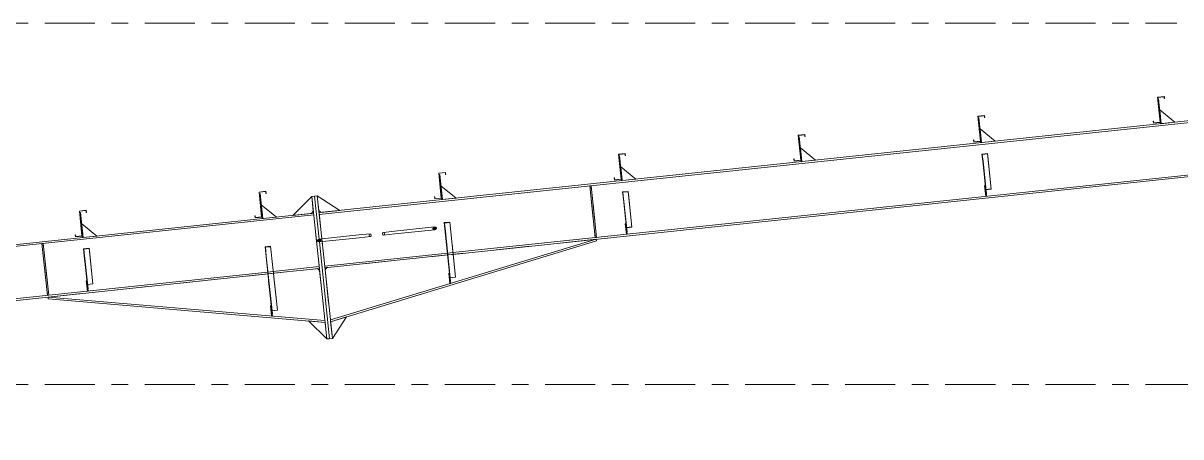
# Model space of a CAD drawing. Header units: millimetres. Extents: x -49 to 773, y -82 to 492.
# Drawn here: x 108.8 to 178.2, y 422.6 to 447.4 of the extents above; entities that cross this region are included whole.
import ezdxf

# ---------------------------------------------------------------- set-up
doc = ezdxf.new("R2010")
doc.units = ezdxf.units.MM
for name, pattern in [('XKITLINE00', [0]), ('XKITLINE02', [4, 2, -2]), ('XKITLINE03', [6, 3, -1, 1, -1])]:
    doc.linetypes.add(name, pattern=pattern)
doc.layers.add('Part', color=2, linetype='Continuous', lineweight=0)
doc.layers.add('S-grid', color=1, linetype='Continuous', lineweight=0)

# ---------------------------------------------------------------- blocks, each defined once
blk = doc.blocks.new('*A316')
at = {"layer": 'Part'}
blk.add_hatch(color=3, dxfattribs=at).paths.add_polyline_path([(112.391, 433.886), (112.722, 433.921), (112.725, 433.9), (112.41, 433.867), (112.452, 433.468), (112.435, 433.466)], flags=17)
blk = doc.blocks.new('*A341')
at = {"layer": 'Part'}
blk.add_hatch(color=3, dxfattribs=at).paths.add_polyline_path([(112.137, 436.155), (112.551, 436.199), (112.564, 436.074), (112.549, 436.073), (112.538, 436.182), (112.153, 436.142), (112.311, 434.648), (111.896, 434.605), (111.883, 434.729), (111.898, 434.731), (111.91, 434.621), (112.294, 434.662)], flags=17)
blk = doc.blocks.new('*A350')
at = {"layer": 'Part'}
blk.add_hatch(color=3, dxfattribs=at).paths.add_polyline_path([(112.137, 436.155), (112.551, 436.199), (112.564, 436.074), (112.549, 436.073), (112.538, 436.182), (112.153, 436.142), (112.311, 434.648), (111.896, 434.605), (111.883, 434.729), (111.898, 434.731), (111.91, 434.621), (112.294, 434.662)], flags=17)
blk = doc.blocks.new('*A351')
at = {"layer": 'Part'}
blk.add_hatch(color=3, dxfattribs=at).paths.add_polyline_path([(176.778, 442.973), (177.192, 443.017), (177.205, 442.893), (177.191, 442.891), (177.179, 443), (176.794, 442.96), (176.952, 441.467), (176.538, 441.423), (176.525, 441.547), (176.539, 441.549), (176.551, 441.439), (176.936, 441.48)], flags=17)
blk = doc.blocks.new('*A359')
at = {"layer": 'Part'}
blk.add_hatch(color=3, dxfattribs=at).paths.add_polyline_path([(166.259, 439.568), (166.59, 439.603), (166.593, 439.582), (166.278, 439.549), (166.32, 439.15), (166.303, 439.148)], flags=17)
blk = doc.blocks.new('*A362')
at = {"layer": 'Part'}
blk.add_hatch(color=3, dxfattribs=at).paths.add_polyline_path([(133.435, 435.201), (133.514, 435.184), (133.552, 435.129), (133.527, 435.067), (133.453, 435.035), (133.374, 435.051), (133.336, 435.106), (133.361, 435.168)], flags=17)
blk = doc.blocks.new('*A363')
at = {"layer": 'Part'}
blk.add_hatch(color=3, dxfattribs=at).paths.add_polyline_path([(126.5, 434.469), (126.579, 434.453), (126.617, 434.398), (126.591, 434.336), (126.517, 434.303), (126.438, 434.32), (126.401, 434.375), (126.426, 434.437)], flags=17)
blk = doc.blocks.new('*A364')
at = {"layer": 'Part'}
blk.add_hatch(color=3, dxfattribs=at).paths.add_polyline_path([(122.91, 437.291), (123.325, 437.335), (123.338, 437.211), (123.323, 437.209), (123.311, 437.319), (122.927, 437.278), (123.084, 435.785), (122.67, 435.741), (122.657, 435.865), (122.672, 435.867), (122.683, 435.758), (123.068, 435.798)], flags=17)
blk = doc.blocks.new('*A365')
at = {"layer": 'Part'}
blk.add_hatch(color=3, dxfattribs=at).paths.add_polyline_path([(133.684, 438.428), (134.098, 438.472), (134.111, 438.347), (134.096, 438.346), (134.085, 438.455), (133.7, 438.414), (133.858, 436.921), (133.443, 436.877), (133.43, 437.002), (133.445, 437.003), (133.457, 436.894), (133.841, 436.934)], flags=17)
blk = doc.blocks.new('*A366')
at = {"layer": 'Part'}
blk.add_hatch(color=3, dxfattribs=at).paths.add_polyline_path([(144.457, 439.564), (144.872, 439.608), (144.885, 439.484), (144.87, 439.482), (144.858, 439.591), (144.474, 439.551), (144.631, 438.057), (144.217, 438.014), (144.204, 438.138), (144.219, 438.14), (144.23, 438.03), (144.615, 438.071)], flags=17)
blk = doc.blocks.new('*A367')
at = {"layer": 'Part'}
blk.add_hatch(color=3, dxfattribs=at).paths.add_polyline_path([(155.231, 440.701), (155.645, 440.744), (155.658, 440.62), (155.643, 440.618), (155.632, 440.728), (155.247, 440.687), (155.405, 439.194), (154.99, 439.15), (154.977, 439.274), (154.992, 439.276), (155.004, 439.167), (155.388, 439.207)], flags=17)
blk = doc.blocks.new('*A368')
at = {"layer": 'Part'}
blk.add_hatch(color=3, dxfattribs=at).paths.add_polyline_path([(123.272, 434.008), (123.603, 434.043), (123.606, 434.015), (123.291, 433.981), (123.348, 433.439), (123.332, 433.437)], flags=17)
blk = doc.blocks.new('*A369')
at = {"layer": 'Part'}
blk.add_hatch(color=3, dxfattribs=at).paths.add_polyline_path([(134.012, 435.458), (134.344, 435.493), (134.346, 435.467), (134.031, 435.434), (134.083, 434.94), (134.067, 434.938)], flags=17)
blk = doc.blocks.new('*A370')
at = {"layer": 'Part'}
blk.add_hatch(color=3, dxfattribs=at).paths.add_polyline_path([(144.712, 437.295), (145.043, 437.33), (145.045, 437.309), (144.73, 437.276), (144.773, 436.877), (144.756, 436.875)], flags=17)
blk = doc.blocks.new('*A372')
at = {"layer": 'Part'}
blk.add_hatch(color=3, dxfattribs=at).paths.add_polyline_path([(166.004, 441.837), (166.419, 441.881), (166.432, 441.756), (166.417, 441.755), (166.405, 441.864), (166.021, 441.824), (166.178, 440.33), (165.764, 440.286), (165.751, 440.411), (165.766, 440.412), (165.777, 440.303), (166.162, 440.344)], flags=17)
blk = doc.blocks.new('*A373')
at = {"layer": 'Part'}
blk.add_hatch(color=3, dxfattribs=at).paths.add_polyline_path([(122.91, 437.291), (123.325, 437.335), (123.338, 437.211), (123.323, 437.209), (123.311, 437.319), (122.927, 437.278), (123.084, 435.785), (122.67, 435.741), (122.657, 435.865), (122.672, 435.867), (122.683, 435.758), (123.068, 435.798)], flags=17)
blk = doc.blocks.new('*A374')
at = {"layer": 'Part'}
blk.add_hatch(color=3, dxfattribs=at).paths.add_polyline_path([(133.684, 438.428), (134.098, 438.472), (134.111, 438.347), (134.096, 438.346), (134.085, 438.455), (133.7, 438.414), (133.858, 436.921), (133.443, 436.877), (133.43, 437.002), (133.445, 437.003), (133.457, 436.894), (133.841, 436.934)], flags=17)
blk = doc.blocks.new('*A375')
at = {"layer": 'Part'}
blk.add_hatch(color=3, dxfattribs=at).paths.add_polyline_path([(144.457, 439.564), (144.872, 439.608), (144.885, 439.484), (144.87, 439.482), (144.858, 439.591), (144.474, 439.551), (144.631, 438.057), (144.217, 438.014), (144.204, 438.138), (144.219, 438.14), (144.23, 438.03), (144.615, 438.071)], flags=17)
blk = doc.blocks.new('*A376')
at = {"layer": 'Part'}
blk.add_hatch(color=3, dxfattribs=at).paths.add_polyline_path([(155.231, 440.701), (155.645, 440.744), (155.658, 440.62), (155.643, 440.618), (155.632, 440.728), (155.247, 440.687), (155.405, 439.194), (154.99, 439.15), (154.977, 439.274), (154.992, 439.276), (155.004, 439.167), (155.388, 439.207)], flags=17)
blk = doc.blocks.new('*A377')
at = {"layer": 'Part'}
blk.add_hatch(color=3, dxfattribs=at).paths.add_polyline_path([(166.004, 441.837), (166.419, 441.881), (166.432, 441.756), (166.417, 441.755), (166.405, 441.864), (166.021, 441.824), (166.178, 440.33), (165.764, 440.286), (165.751, 440.411), (165.766, 440.412), (165.777, 440.303), (166.162, 440.344)], flags=17)
blk = doc.blocks.new('*A378')
at = {"layer": 'Part'}
blk.add_hatch(color=3, dxfattribs=at).paths.add_polyline_path([(176.778, 442.973), (177.192, 443.017), (177.205, 442.893), (177.191, 442.891), (177.179, 443), (176.794, 442.96), (176.952, 441.467), (176.538, 441.423), (176.525, 441.547), (176.539, 441.549), (176.551, 441.439), (176.936, 441.48)], flags=17)
blk = doc.blocks.new('*A1511')
at = {"layer": 'S-grid', "color": 1, "linetype": 'XKITLINE03', "lineweight": 0}
blk.add_line((2.06, 447.415), (177.939, 447.415), dxfattribs=at)
blk = doc.blocks.new('*A1512')
at = {"layer": 'S-grid', "color": 1, "linetype": 'XKITLINE03', "lineweight": 0}
blk.add_line((2.06, 425.748), (484.241, 425.748), dxfattribs=at)
blk = doc.blocks.new('*A1562')
at = {"layer": 'Part', "color": 2, "linetype": 'XKITLINE00', "lineweight": 0}
for p, q in [((126.179, 436.027), (27.089, 425.576)), ((126.19, 435.92), (27.211, 425.48)), ((123.431, 432.495), (37.574, 423.439)), ((126.517, 432.82), (123.763, 432.53)), ((126.529, 432.712), (123.774, 432.422)), ((123.443, 432.387), (37.585, 423.331)), ((37.243, 423.404), (30.717, 422.716)), ((37.254, 423.296), (30.839, 422.619))]:
    blk.add_line(p, q, dxfattribs=at)
at = {"layer": 'Part', "color": 7, "linetype": 'XKITLINE02', "lineweight": 0}
for p, q in [((126.529, 432.712), (126.179, 436.027)), ((123.763, 432.53), (123.431, 432.495)), ((123.763, 432.53), (123.448, 432.496)), ((123.774, 432.422), (123.443, 432.387)), ((27.089, 425.576), (30.839, 422.619)), ((37.574, 423.439), (37.243, 423.404)), ((37.585, 423.331), (37.254, 423.296))]:
    blk.add_line(p, q, dxfattribs=at)
blk = doc.blocks.new('*A1563')
at = {"layer": 'Part', "color": 7, "linetype": 'XKITLINE02', "lineweight": 0}
for p, q in [((110.271, 430.998), (126.408, 432.7)), ((126.541, 432.591), (126.869, 429.48))]:
    blk.add_line(p, q, dxfattribs=at)
at = {"layer": 'Part', "color": 2, "linetype": 'XKITLINE00', "lineweight": 0}
for p, q in [((126.408, 432.7), (126.541, 432.591)), ((110.271, 430.998), (110.262, 430.89)), ((126.869, 429.48), (110.262, 430.89)), ((126.858, 429.59), (110.271, 430.998))]:
    blk.add_line(p, q, dxfattribs=at)
blk = doc.blocks.new('*A1648')
at = {"layer": 'Part', "color": 7, "linetype": 'XKITLINE02', "lineweight": 0}
for p, q in [((112.592, 431.98), (112.551, 431.975)), ((112.551, 431.975), (112.616, 431.354)), ((112.658, 431.358), (112.592, 431.98)), ((112.603, 431.478), (112.645, 431.483)), ((112.616, 431.354), (112.658, 431.358))]:
    blk.add_line(p, q, dxfattribs=at)
blk = doc.blocks.new('*A1649')
at = {"layer": 'Part', "color": 2, "linetype": 'XKITLINE00', "lineweight": 0}
for p, q in [((112.551, 431.975), (112.592, 431.98)), ((112.616, 431.354), (112.551, 431.975)), ((112.619, 431.72), (112.658, 431.358))]:
    blk.add_line(p, q, dxfattribs=at)
at = {"layer": 'Part', "color": 7, "linetype": 'XKITLINE02', "lineweight": 0}
for p, q in [((112.592, 431.98), (112.619, 431.72)), ((112.603, 431.478), (112.645, 431.483)), ((112.658, 431.358), (112.616, 431.354))]:
    blk.add_line(p, q, dxfattribs=at)
blk = doc.blocks.new('*A1652')
at = {"layer": 'Part', "color": 7, "linetype": 'XKITLINE02', "lineweight": 0}
for p, q in [((109.975, 434.209), (109.892, 434.201)), ((109.892, 434.201), (110.219, 431.101)), ((109.905, 434.076), (109.988, 434.085)), ((110.302, 431.11), (109.975, 434.209)), ((110.206, 431.225), (110.289, 431.234)), ((110.219, 431.101), (110.302, 431.11))]:
    blk.add_line(p, q, dxfattribs=at)
blk = doc.blocks.new('*A1653')
at = {"layer": 'Part', "color": 7, "linetype": 'XKITLINE02', "lineweight": 0}
for p, q in [((109.975, 434.209), (109.892, 434.201)), ((109.905, 434.076), (109.988, 434.085)), ((110.289, 431.234), (110.206, 431.225)), ((110.302, 431.11), (110.219, 431.101))]:
    blk.add_line(p, q, dxfattribs=at)
at = {"layer": 'Part', "color": 2, "linetype": 'XKITLINE00', "lineweight": 0}
for p, q in [((110.219, 431.101), (109.892, 434.201)), ((109.975, 434.209), (110.302, 431.11))]:
    blk.add_line(p, q, dxfattribs=at)
blk = doc.blocks.new('*A1654')
at = {"layer": 'Part', "color": 2, "linetype": 'XKITLINE00', "lineweight": 0}
for p, q in [((112.391, 433.886), (112.722, 433.921)), ((112.435, 433.466), (112.391, 433.886)), ((112.725, 433.9), (112.41, 433.867)), ((112.41, 433.867), (112.452, 433.468)), ((112.722, 433.921), (112.948, 431.782)), ((112.452, 433.468), (112.435, 433.466)), ((112.435, 433.466), (112.619, 431.72)), ((112.659, 431.5), (112.452, 433.468)), ((112.633, 431.748), (112.948, 431.782)), ((112.643, 431.498), (112.659, 431.5))]:
    blk.add_line(p, q, dxfattribs=at)
at = {"layer": 'Part', "color": 7, "linetype": 'XKITLINE02', "lineweight": 0}
for p, q in [((112.615, 431.76), (112.947, 431.795)), ((112.619, 431.72), (112.643, 431.498))]:
    blk.add_line(p, q, dxfattribs=at)
blk = doc.blocks.new('*A1655')
at = {"layer": 'Part', "color": 7, "linetype": 'XKITLINE02', "lineweight": 0}
for p, q in [((112.643, 431.498), (112.391, 433.886)), ((112.659, 431.5), (112.41, 433.867)), ((112.948, 431.782), (112.722, 433.921)), ((112.615, 431.76), (112.947, 431.795)), ((112.633, 431.748), (112.948, 431.782)), ((112.643, 431.498), (112.659, 431.5))]:
    blk.add_line(p, q, dxfattribs=at)
blk = doc.blocks.new('*A1656')
at = {"layer": 'Part', "color": 2, "linetype": 'XKITLINE00', "lineweight": 0}
for p, q in [((112.203, 436.062), (112.162, 436.057)), ((112.361, 434.57), (112.203, 436.062)), ((112.311, 434.648), (112.319, 434.565))]:
    blk.add_line(p, q, dxfattribs=at)
at = {"layer": 'Part', "color": 7, "linetype": 'XKITLINE02', "lineweight": 0}
for p, q in [((112.162, 436.057), (112.311, 434.648)), ((112.319, 434.565), (112.361, 434.57))]:
    blk.add_line(p, q, dxfattribs=at)
blk = doc.blocks.new('*A1657')
at = {"layer": 'Part', "color": 2, "linetype": 'XKITLINE00', "lineweight": 0}
blk.add_line((113.19, 434.657), (112.273, 435.399), dxfattribs=at)
at = {"layer": 'Part', "color": 7, "linetype": 'XKITLINE02', "lineweight": 0}
for p, q in [((112.273, 435.399), (112.361, 434.57)), ((112.361, 434.57), (113.19, 434.657))]:
    blk.add_line(p, q, dxfattribs=at)
blk = doc.blocks.new('*A1708')
at = {"layer": 'Part', "color": 2, "linetype": 'XKITLINE00', "lineweight": 0}
for p, q in [((112.137, 436.155), (112.551, 436.199)), ((112.294, 434.662), (112.137, 436.155)), ((112.538, 436.182), (112.153, 436.142)), ((112.153, 436.142), (112.311, 434.648)), ((112.549, 436.073), (112.538, 436.182)), ((112.564, 436.074), (112.549, 436.073)), ((112.551, 436.199), (112.564, 436.074)), ((111.883, 434.729), (111.898, 434.731)), ((111.896, 434.605), (111.883, 434.729)), ((112.311, 434.648), (111.896, 434.605)), ((111.898, 434.731), (111.91, 434.621)), ((111.91, 434.621), (112.294, 434.662))]:
    blk.add_line(p, q, dxfattribs=at)
blk = doc.blocks.new('*A1717')
at = {"layer": 'Part', "color": 2, "linetype": 'XKITLINE00', "lineweight": 0}
for p, q in [((112.137, 436.155), (112.551, 436.199)), ((112.294, 434.662), (112.137, 436.155)), ((112.538, 436.182), (112.153, 436.142)), ((112.153, 436.142), (112.311, 434.648)), ((112.549, 436.073), (112.538, 436.182)), ((112.564, 436.074), (112.549, 436.073)), ((112.551, 436.199), (112.564, 436.074)), ((111.883, 434.729), (111.898, 434.731)), ((111.896, 434.605), (111.883, 434.729)), ((112.311, 434.648), (111.896, 434.605)), ((111.898, 434.731), (111.91, 434.621)), ((111.91, 434.621), (112.294, 434.662))]:
    blk.add_line(p, q, dxfattribs=at)
blk = doc.blocks.new('*A1719')
at = {"layer": 'Part', "color": 2, "linetype": 'XKITLINE00', "lineweight": 0}
for p, q in [((166.004, 441.837), (166.419, 441.881)), ((166.162, 440.344), (166.004, 441.837)), ((166.405, 441.864), (166.021, 441.824)), ((166.021, 441.824), (166.178, 440.33)), ((166.417, 441.755), (166.405, 441.864)), ((166.432, 441.756), (166.417, 441.755)), ((166.419, 441.881), (166.432, 441.756)), ((165.751, 440.411), (165.766, 440.412)), ((165.764, 440.286), (165.751, 440.411)), ((166.178, 440.33), (165.764, 440.286)), ((165.766, 440.412), (165.777, 440.303)), ((165.777, 440.303), (166.162, 440.344))]:
    blk.add_line(p, q, dxfattribs=at)
blk = doc.blocks.new('*A1720')
at = {"layer": 'Part', "color": 2, "linetype": 'XKITLINE00', "lineweight": 0}
for p, q in [((176.778, 442.973), (177.192, 443.017)), ((176.936, 441.48), (176.778, 442.973)), ((177.179, 443), (176.794, 442.96)), ((176.794, 442.96), (176.952, 441.467)), ((177.191, 442.891), (177.179, 443)), ((177.205, 442.893), (177.191, 442.891)), ((177.192, 443.017), (177.205, 442.893)), ((176.525, 441.547), (176.539, 441.549)), ((176.538, 441.423), (176.525, 441.547)), ((176.539, 441.549), (176.551, 441.439)), ((176.551, 441.439), (176.936, 441.48)), ((176.952, 441.467), (176.538, 441.423))]:
    blk.add_line(p, q, dxfattribs=at)
blk = doc.blocks.new('*A1725')
at = {"layer": 'Part', "color": 2, "linetype": 'XKITLINE00', "lineweight": 0}
for p, q in [((199.144, 443.723), (126.51, 436.062)), ((199.155, 443.616), (126.522, 435.955)), ((199.153, 443.641), (199.155, 443.616)), ((199.482, 440.516), (134.536, 433.666)), ((199.494, 440.409), (134.548, 433.558)), ((199.482, 440.516), (199.494, 440.409)), ((134.205, 433.631), (126.849, 432.855)), ((134.216, 433.523), (126.86, 432.747))]:
    blk.add_line(p, q, dxfattribs=at)
at = {"layer": 'Part', "color": 7, "linetype": 'XKITLINE02', "lineweight": 0}
for p, q in [((199.144, 443.723), (199.153, 443.641)), ((199.155, 443.616), (199.482, 440.516)), ((126.51, 436.062), (126.86, 432.747)), ((134.536, 433.666), (134.205, 433.631)), ((134.548, 433.558), (134.216, 433.523))]:
    blk.add_line(p, q, dxfattribs=at)
blk = doc.blocks.new('*A1740')
at = {"layer": 'Part', "color": 2, "linetype": 'XKITLINE00', "lineweight": 0}
for p, q in [((166.259, 439.568), (166.59, 439.603)), ((166.303, 439.148), (166.259, 439.568)), ((166.593, 439.582), (166.278, 439.549)), ((166.278, 439.549), (166.32, 439.15)), ((166.59, 439.603), (166.816, 437.463)), ((166.32, 439.15), (166.303, 439.148)), ((166.303, 439.148), (166.487, 437.402)), ((166.527, 437.182), (166.32, 439.15)), ((166.501, 437.43), (166.816, 437.463)), ((166.511, 437.18), (166.527, 437.182))]:
    blk.add_line(p, q, dxfattribs=at)
at = {"layer": 'Part', "color": 7, "linetype": 'XKITLINE02', "lineweight": 0}
for p, q in [((166.483, 437.442), (166.815, 437.477)), ((166.487, 437.402), (166.511, 437.18))]:
    blk.add_line(p, q, dxfattribs=at)
blk = doc.blocks.new('*A1741')
at = {"layer": 'Part', "color": 7, "linetype": 'XKITLINE02', "lineweight": 0}
for p, q in [((166.511, 437.18), (166.259, 439.568)), ((166.527, 437.182), (166.278, 439.549)), ((166.816, 437.463), (166.59, 439.603)), ((166.483, 437.442), (166.815, 437.477)), ((166.501, 437.43), (166.816, 437.463)), ((166.511, 437.18), (166.527, 437.182))]:
    blk.add_line(p, q, dxfattribs=at)
blk = doc.blocks.new('*A1742')
at = {"layer": 'Part', "color": 7, "linetype": 'XKITLINE02', "lineweight": 0}
for p, q in [((166.46, 437.662), (166.418, 437.657)), ((166.418, 437.657), (166.484, 437.036)), ((166.525, 437.04), (166.46, 437.662)), ((166.471, 437.16), (166.512, 437.164)), ((166.484, 437.036), (166.525, 437.04))]:
    blk.add_line(p, q, dxfattribs=at)
blk = doc.blocks.new('*A1743')
at = {"layer": 'Part', "color": 2, "linetype": 'XKITLINE00', "lineweight": 0}
for p, q in [((166.071, 441.743), (166.03, 441.739)), ((166.229, 440.252), (166.071, 441.743)), ((166.178, 440.33), (166.187, 440.247))]:
    blk.add_line(p, q, dxfattribs=at)
at = {"layer": 'Part', "color": 7, "linetype": 'XKITLINE02', "lineweight": 0}
for p, q in [((166.03, 441.739), (166.178, 440.33)), ((166.187, 440.247), (166.229, 440.252))]:
    blk.add_line(p, q, dxfattribs=at)
blk = doc.blocks.new('*A1744')
at = {"layer": 'Part', "color": 2, "linetype": 'XKITLINE00', "lineweight": 0}
for p, q in [((166.418, 437.657), (166.46, 437.662)), ((166.484, 437.036), (166.418, 437.657)), ((166.487, 437.402), (166.525, 437.04))]:
    blk.add_line(p, q, dxfattribs=at)
at = {"layer": 'Part', "color": 7, "linetype": 'XKITLINE02', "lineweight": 0}
for p, q in [((166.46, 437.662), (166.487, 437.402)), ((166.471, 437.16), (166.512, 437.164)), ((166.525, 437.04), (166.484, 437.036))]:
    blk.add_line(p, q, dxfattribs=at)
blk = doc.blocks.new('*A1745')
at = {"layer": 'Part', "color": 2, "linetype": 'XKITLINE00', "lineweight": 0}
blk.add_line((167.057, 440.339), (166.141, 441.08), dxfattribs=at)
at = {"layer": 'Part', "color": 7, "linetype": 'XKITLINE02', "lineweight": 0}
for p, q in [((166.141, 441.08), (166.229, 440.252)), ((166.229, 440.252), (167.057, 440.339))]:
    blk.add_line(p, q, dxfattribs=at)
blk = doc.blocks.new('*A1749')
at = {"layer": 'Part', "color": 2, "linetype": 'XKITLINE00', "lineweight": 0}
for p, q in [((176.845, 442.88), (176.803, 442.875)), ((177.002, 441.388), (176.845, 442.88)), ((176.952, 441.467), (176.961, 441.384))]:
    blk.add_line(p, q, dxfattribs=at)
at = {"layer": 'Part', "color": 7, "linetype": 'XKITLINE02', "lineweight": 0}
for p, q in [((176.803, 442.875), (176.952, 441.467)), ((176.961, 441.384), (177.002, 441.388))]:
    blk.add_line(p, q, dxfattribs=at)
blk = doc.blocks.new('*A1750')
at = {"layer": 'Part', "color": 2, "linetype": 'XKITLINE00', "lineweight": 0}
blk.add_line((177.831, 441.475), (176.915, 442.217), dxfattribs=at)
at = {"layer": 'Part', "color": 7, "linetype": 'XKITLINE02', "lineweight": 0}
for p, q in [((176.915, 442.217), (177.002, 441.388)), ((177.002, 441.388), (177.831, 441.475))]:
    blk.add_line(p, q, dxfattribs=at)
blk = doc.blocks.new('*A1759')
at = {"layer": 'Part', "color": 2, "linetype": 'XKITLINE00', "lineweight": 0}
for p, q in [((176.778, 442.973), (177.192, 443.017)), ((176.936, 441.48), (176.778, 442.973)), ((177.179, 443), (176.794, 442.96)), ((176.794, 442.96), (176.952, 441.467)), ((177.191, 442.891), (177.179, 443)), ((177.205, 442.893), (177.191, 442.891)), ((177.192, 443.017), (177.205, 442.893)), ((176.525, 441.547), (176.539, 441.549)), ((176.538, 441.423), (176.525, 441.547)), ((176.539, 441.549), (176.551, 441.439)), ((176.551, 441.439), (176.936, 441.48)), ((176.952, 441.467), (176.538, 441.423))]:
    blk.add_line(p, q, dxfattribs=at)
blk = doc.blocks.new('*A1761')
at = {"layer": 'Part', "color": 7, "linetype": 'XKITLINE02', "lineweight": 0}
for p, q in [((130.31, 434.787), (130.323, 434.848)), ((130.335, 434.731), (130.31, 434.787)), ((130.323, 434.848), (130.365, 434.877)), ((130.383, 434.711), (130.335, 434.731)), ((131.032, 434.947), (130.365, 434.877)), ((130.365, 434.877), (130.413, 434.857)), ((131.049, 434.781), (130.383, 434.711)), ((130.425, 434.74), (130.383, 434.711)), ((130.413, 434.857), (130.437, 434.801)), ((130.437, 434.801), (130.425, 434.74))]:
    blk.add_line(p, q, dxfattribs=at)
at = {"layer": 'Part', "color": 2, "linetype": 'XKITLINE00', "lineweight": 0}
for p, q in [((133.435, 435.201), (131.032, 434.947)), ((133.453, 435.035), (131.049, 434.781)), ((133.361, 435.168), (133.336, 435.106)), ((133.336, 435.106), (133.374, 435.051)), ((133.435, 435.201), (133.361, 435.168)), ((133.374, 435.051), (133.453, 435.035)), ((133.514, 435.184), (133.435, 435.201)), ((133.453, 435.035), (133.527, 435.067)), ((133.552, 435.129), (133.514, 435.184)), ((133.527, 435.067), (133.552, 435.129))]:
    blk.add_line(p, q, dxfattribs=at)
blk = doc.blocks.new('*A1762')
at = {"layer": 'Part', "color": 2, "linetype": 'XKITLINE00', "lineweight": 0}
for p, q in [((128.904, 434.723), (126.5, 434.469)), ((128.922, 434.557), (126.517, 434.303)), ((126.426, 434.437), (126.401, 434.375)), ((126.401, 434.375), (126.438, 434.32)), ((126.5, 434.469), (126.426, 434.437)), ((126.438, 434.32), (126.517, 434.303)), ((126.579, 434.453), (126.5, 434.469)), ((126.517, 434.303), (126.591, 434.336)), ((126.617, 434.398), (126.579, 434.453)), ((126.591, 434.336), (126.617, 434.398))]:
    blk.add_line(p, q, dxfattribs=at)
at = {"layer": 'Part', "color": 7, "linetype": 'XKITLINE02', "lineweight": 0}
for p, q in [((129.571, 434.793), (128.904, 434.723)), ((129.589, 434.627), (128.922, 434.557)), ((129.516, 434.703), (129.529, 434.764)), ((129.541, 434.647), (129.516, 434.703)), ((129.529, 434.764), (129.571, 434.793)), ((129.589, 434.627), (129.541, 434.647)), ((129.571, 434.793), (129.619, 434.774)), ((129.631, 434.656), (129.589, 434.627)), ((129.619, 434.774), (129.643, 434.717)), ((129.643, 434.717), (129.631, 434.656))]:
    blk.add_line(p, q, dxfattribs=at)
blk = doc.blocks.new('*A1763')
at = {"layer": 'Part', "color": 2, "linetype": 'XKITLINE00', "lineweight": 0}
for p, q in [((122.91, 437.291), (123.325, 437.335)), ((123.311, 437.319), (122.927, 437.278)), ((123.323, 437.209), (123.311, 437.319)), ((123.325, 437.335), (123.338, 437.211)), ((123.068, 435.798), (122.91, 437.291)), ((122.927, 437.278), (123.084, 435.785)), ((123.338, 437.211), (123.323, 437.209)), ((122.657, 435.865), (122.672, 435.867)), ((122.67, 435.741), (122.657, 435.865)), ((123.084, 435.785), (122.67, 435.741)), ((122.672, 435.867), (122.683, 435.758)), ((122.683, 435.758), (123.068, 435.798))]:
    blk.add_line(p, q, dxfattribs=at)
blk = doc.blocks.new('*A1764')
at = {"layer": 'Part', "color": 2, "linetype": 'XKITLINE00', "lineweight": 0}
for p, q in [((133.684, 438.428), (134.098, 438.472)), ((133.841, 436.934), (133.684, 438.428)), ((134.085, 438.455), (133.7, 438.414)), ((133.7, 438.414), (133.858, 436.921)), ((134.096, 438.346), (134.085, 438.455)), ((134.111, 438.347), (134.096, 438.346)), ((134.098, 438.472), (134.111, 438.347)), ((133.43, 437.002), (133.445, 437.003)), ((133.443, 436.877), (133.43, 437.002)), ((133.858, 436.921), (133.443, 436.877)), ((133.445, 437.003), (133.457, 436.894)), ((133.457, 436.894), (133.841, 436.934))]:
    blk.add_line(p, q, dxfattribs=at)
blk = doc.blocks.new('*A1765')
at = {"layer": 'Part', "color": 2, "linetype": 'XKITLINE00', "lineweight": 0}
for p, q in [((144.457, 439.564), (144.872, 439.608)), ((144.615, 438.071), (144.457, 439.564)), ((144.858, 439.591), (144.474, 439.551)), ((144.474, 439.551), (144.631, 438.057)), ((144.87, 439.482), (144.858, 439.591)), ((144.885, 439.484), (144.87, 439.482)), ((144.872, 439.608), (144.885, 439.484)), ((144.204, 438.138), (144.219, 438.14)), ((144.217, 438.014), (144.204, 438.138)), ((144.631, 438.057), (144.217, 438.014)), ((144.219, 438.14), (144.23, 438.03)), ((144.23, 438.03), (144.615, 438.071))]:
    blk.add_line(p, q, dxfattribs=at)
blk = doc.blocks.new('*A1766')
at = {"layer": 'Part', "color": 2, "linetype": 'XKITLINE00', "lineweight": 0}
for p, q in [((155.231, 440.701), (155.645, 440.744)), ((155.388, 439.207), (155.231, 440.701)), ((155.632, 440.728), (155.247, 440.687)), ((155.247, 440.687), (155.405, 439.194)), ((155.643, 440.618), (155.632, 440.728)), ((155.658, 440.62), (155.643, 440.618)), ((155.645, 440.744), (155.658, 440.62)), ((154.977, 439.274), (154.992, 439.276)), ((154.99, 439.15), (154.977, 439.274)), ((155.405, 439.194), (154.99, 439.15)), ((154.992, 439.276), (155.004, 439.167)), ((155.004, 439.167), (155.388, 439.207))]:
    blk.add_line(p, q, dxfattribs=at)
blk = doc.blocks.new('*A1767')
at = {"layer": 'Part', "color": 2, "linetype": 'XKITLINE00', "lineweight": 0}
for p, q in [((123.602, 430.474), (123.644, 430.479)), ((123.667, 429.861), (123.602, 430.474)), ((123.664, 430.284), (123.709, 429.857))]:
    blk.add_line(p, q, dxfattribs=at)
at = {"layer": 'Part', "color": 7, "linetype": 'XKITLINE02', "lineweight": 0}
for p, q in [((123.644, 430.479), (123.664, 430.284)), ((123.655, 429.977), (123.696, 429.982)), ((123.667, 429.861), (123.668, 429.853)), ((123.709, 429.857), (123.668, 429.853))]:
    blk.add_line(p, q, dxfattribs=at)
blk = doc.blocks.new('*A1768')
at = {"layer": 'Part', "color": 7, "linetype": 'XKITLINE02', "lineweight": 0}
for p, q in [((123.644, 430.479), (123.602, 430.474)), ((123.602, 430.474), (123.668, 429.853)), ((123.709, 429.857), (123.644, 430.479)), ((123.655, 429.977), (123.696, 429.982)), ((123.668, 429.853), (123.709, 429.857))]:
    blk.add_line(p, q, dxfattribs=at)
blk = doc.blocks.new('*A1769')
at = {"layer": 'Part', "color": 2, "linetype": 'XKITLINE00', "lineweight": 0}
blk.add_line((123.963, 435.794), (123.047, 436.535), dxfattribs=at)
at = {"layer": 'Part', "color": 7, "linetype": 'XKITLINE02', "lineweight": 0}
for p, q in [((123.047, 436.535), (123.134, 435.706)), ((123.134, 435.706), (123.963, 435.794))]:
    blk.add_line(p, q, dxfattribs=at)
blk = doc.blocks.new('*A1770')
at = {"layer": 'Part', "color": 2, "linetype": 'XKITLINE00', "lineweight": 0}
for p, q in [((126.074, 437.022), (124.936, 435.896)), ((126.055, 436.014), (126.166, 436.152))]:
    blk.add_line(p, q, dxfattribs=at)
at = {"layer": 'Part', "color": 7, "linetype": 'XKITLINE02', "lineweight": 0}
for p, q in [((126.166, 436.152), (126.074, 437.022)), ((124.936, 435.896), (126.055, 436.014))]:
    blk.add_line(p, q, dxfattribs=at)
blk = doc.blocks.new('*A1771')
at = {"layer": 'Part', "color": 2, "linetype": 'XKITLINE00', "lineweight": 0}
for p, q in [((122.977, 437.198), (122.936, 437.194)), ((123.134, 435.706), (122.977, 437.198)), ((123.084, 435.785), (123.093, 435.702))]:
    blk.add_line(p, q, dxfattribs=at)
at = {"layer": 'Part', "color": 7, "linetype": 'XKITLINE02', "lineweight": 0}
for p, q in [((122.936, 437.194), (123.084, 435.785)), ((123.093, 435.702), (123.134, 435.706))]:
    blk.add_line(p, q, dxfattribs=at)
blk = doc.blocks.new('*A1772')
at = {"layer": 'Part', "color": 7, "linetype": 'XKITLINE02', "lineweight": 0}
for p, q in [((123.695, 429.99), (123.272, 434.008)), ((123.712, 429.992), (123.291, 433.981)), ((124.008, 430.208), (123.603, 434.043)), ((123.675, 430.182), (124.007, 430.217)), ((123.693, 430.175), (124.008, 430.208)), ((123.695, 429.99), (123.712, 429.992))]:
    blk.add_line(p, q, dxfattribs=at)
blk = doc.blocks.new('*A1773')
at = {"layer": 'Part', "color": 2, "linetype": 'XKITLINE00', "lineweight": 0}
for p, q in [((123.603, 434.043), (123.272, 434.008)), ((123.272, 434.008), (123.664, 430.284)), ((123.291, 433.981), (123.606, 434.015)), ((123.291, 433.981), (123.348, 433.439)), ((124.008, 430.208), (123.603, 434.043)), ((123.348, 433.439), (123.332, 433.437)), ((123.712, 429.992), (123.348, 433.439)), ((123.693, 430.175), (124.008, 430.208)), ((123.695, 429.99), (123.712, 429.992))]:
    blk.add_line(p, q, dxfattribs=at)
at = {"layer": 'Part', "color": 7, "linetype": 'XKITLINE02', "lineweight": 0}
for p, q in [((123.664, 430.284), (123.695, 429.99)), ((123.675, 430.182), (124.007, 430.217))]:
    blk.add_line(p, q, dxfattribs=at)
blk = doc.blocks.new('*A1774')
at = {"layer": 'Part', "color": 7, "linetype": 'XKITLINE02', "lineweight": 0}
for p, q in [((143.117, 434.462), (126.981, 432.76)), ((126.873, 432.626), (127.201, 429.515))]:
    blk.add_line(p, q, dxfattribs=at)
at = {"layer": 'Part', "color": 2, "linetype": 'XKITLINE00', "lineweight": 0}
for p, q in [((143.117, 434.462), (127.189, 429.625)), ((143.149, 434.359), (127.201, 429.515)), ((143.117, 434.462), (143.149, 434.359)), ((126.981, 432.76), (126.873, 432.626))]:
    blk.add_line(p, q, dxfattribs=at)
blk = doc.blocks.new('*A1775')
at = {"layer": 'Part', "color": 7, "linetype": 'XKITLINE02', "lineweight": 0}
for p, q in [((128.158, 429.806), (127.201, 429.515)), ((127.201, 429.515), (127.306, 428.521))]:
    blk.add_line(p, q, dxfattribs=at)
at = {"layer": 'Part', "color": 2, "linetype": 'XKITLINE00', "lineweight": 0}
blk.add_line((127.306, 428.521), (128.158, 429.806), dxfattribs=at)
blk = doc.blocks.new('*A1776')
at = {"layer": 'Part', "color": 2, "linetype": 'XKITLINE00', "lineweight": 0}
blk.add_line((125.873, 429.565), (126.974, 428.486), dxfattribs=at)
at = {"layer": 'Part', "color": 7, "linetype": 'XKITLINE02', "lineweight": 0}
for p, q in [((126.869, 429.48), (125.873, 429.565)), ((126.974, 428.486), (126.869, 429.48))]:
    blk.add_line(p, q, dxfattribs=at)
blk = doc.blocks.new('*A1777')
at = {"layer": 'Part', "color": 2, "linetype": 'XKITLINE00', "lineweight": 0}
for p, q in [((126.405, 437.057), (126.24, 437.039)), ((126.24, 437.039), (126.511, 434.47)), ((126.405, 437.057), (126.676, 434.488)), ((127.14, 428.503), (126.528, 434.304)), ((126.694, 434.322), (127.306, 428.521)), ((127.306, 428.521), (127.14, 428.503))]:
    blk.add_line(p, q, dxfattribs=at)
at = {"layer": 'Part', "color": 7, "linetype": 'XKITLINE02', "lineweight": 0}
for p, q in [((126.511, 434.47), (126.528, 434.304)), ((126.676, 434.488), (126.694, 434.322))]:
    blk.add_line(p, q, dxfattribs=at)
blk = doc.blocks.new('*A1778')
at = {"layer": 'Part', "color": 2, "linetype": 'XKITLINE00', "lineweight": 0}
for p, q in [((126.24, 437.039), (126.074, 437.022)), ((126.074, 437.022), (126.974, 428.486)), ((126.24, 437.039), (126.511, 434.47)), ((127.14, 428.503), (126.528, 434.304)), ((127.14, 428.503), (126.974, 428.486))]:
    blk.add_line(p, q, dxfattribs=at)
at = {"layer": 'Part', "color": 7, "linetype": 'XKITLINE02', "lineweight": 0}
blk.add_line((126.511, 434.47), (126.528, 434.304), dxfattribs=at)
blk = doc.blocks.new('*A1779')
at = {"layer": 'Part', "color": 2, "linetype": 'XKITLINE00', "lineweight": 0}
for p, q in [((134.344, 435.493), (134.012, 435.458)), ((134.012, 435.458), (134.353, 432.222)), ((134.031, 435.434), (134.346, 435.467)), ((134.031, 435.434), (134.083, 434.94)), ((134.693, 432.182), (134.344, 435.493)), ((134.083, 434.94), (134.067, 434.938)), ((134.399, 431.948), (134.083, 434.94)), ((134.378, 432.149), (134.693, 432.182)), ((134.382, 431.946), (134.399, 431.948))]:
    blk.add_line(p, q, dxfattribs=at)
at = {"layer": 'Part', "color": 7, "linetype": 'XKITLINE02', "lineweight": 0}
for p, q in [((134.353, 432.222), (134.382, 431.946)), ((134.36, 432.158), (134.692, 432.192))]:
    blk.add_line(p, q, dxfattribs=at)
blk = doc.blocks.new('*A1780')
at = {"layer": 'Part', "color": 7, "linetype": 'XKITLINE02', "lineweight": 0}
for p, q in [((134.382, 431.946), (134.012, 435.458)), ((134.399, 431.948), (134.031, 435.434)), ((134.693, 432.182), (134.344, 435.493)), ((134.36, 432.158), (134.692, 432.192)), ((134.378, 432.149), (134.693, 432.182)), ((134.382, 431.946), (134.399, 431.948))]:
    blk.add_line(p, q, dxfattribs=at)
blk = doc.blocks.new('*A1781')
at = {"layer": 'Part', "color": 7, "linetype": 'XKITLINE02', "lineweight": 0}
for p, q in [((134.331, 432.435), (134.289, 432.431)), ((134.289, 432.431), (134.355, 431.809)), ((134.396, 431.814), (134.331, 432.435)), ((134.342, 431.934), (134.383, 431.938)), ((134.355, 431.809), (134.396, 431.814))]:
    blk.add_line(p, q, dxfattribs=at)
blk = doc.blocks.new('*A1782')
at = {"layer": 'Part', "color": 2, "linetype": 'XKITLINE00', "lineweight": 0}
for p, q in [((133.751, 438.334), (133.709, 438.33)), ((133.908, 436.843), (133.751, 438.334)), ((133.858, 436.921), (133.866, 436.838))]:
    blk.add_line(p, q, dxfattribs=at)
at = {"layer": 'Part', "color": 7, "linetype": 'XKITLINE02', "lineweight": 0}
for p, q in [((133.709, 438.33), (133.858, 436.921)), ((133.866, 436.838), (133.908, 436.843))]:
    blk.add_line(p, q, dxfattribs=at)
blk = doc.blocks.new('*A1783')
at = {"layer": 'Part', "color": 2, "linetype": 'XKITLINE00', "lineweight": 0}
for p, q in [((134.289, 432.431), (134.331, 432.435)), ((134.355, 431.809), (134.289, 432.431)), ((134.353, 432.222), (134.396, 431.814)), ((134.396, 431.814), (134.355, 431.809))]:
    blk.add_line(p, q, dxfattribs=at)
at = {"layer": 'Part', "color": 7, "linetype": 'XKITLINE02', "lineweight": 0}
for p, q in [((134.331, 432.435), (134.353, 432.222)), ((134.342, 431.934), (134.383, 431.938))]:
    blk.add_line(p, q, dxfattribs=at)
blk = doc.blocks.new('*A1784')
at = {"layer": 'Part', "color": 2, "linetype": 'XKITLINE00', "lineweight": 0}
blk.add_line((134.737, 436.93), (133.82, 437.671), dxfattribs=at)
at = {"layer": 'Part', "color": 7, "linetype": 'XKITLINE02', "lineweight": 0}
for p, q in [((133.82, 437.671), (133.908, 436.843)), ((133.908, 436.843), (134.737, 436.93))]:
    blk.add_line(p, q, dxfattribs=at)
blk = doc.blocks.new('*A1785')
at = {"layer": 'Part', "color": 2, "linetype": 'XKITLINE00', "lineweight": 0}
for p, q in [((127.753, 436.193), (126.405, 437.057)), ((126.497, 436.187), (126.635, 436.075))]:
    blk.add_line(p, q, dxfattribs=at)
at = {"layer": 'Part', "color": 7, "linetype": 'XKITLINE02', "lineweight": 0}
for p, q in [((126.405, 437.057), (126.497, 436.187)), ((126.635, 436.075), (127.753, 436.193))]:
    blk.add_line(p, q, dxfattribs=at)
blk = doc.blocks.new('*A1786')
at = {"layer": 'Part', "color": 2, "linetype": 'XKITLINE00', "lineweight": 0}
blk.add_line((145.51, 438.066), (144.594, 438.808), dxfattribs=at)
at = {"layer": 'Part', "color": 7, "linetype": 'XKITLINE02', "lineweight": 0}
for p, q in [((144.594, 438.808), (144.681, 437.979)), ((144.681, 437.979), (145.51, 438.066))]:
    blk.add_line(p, q, dxfattribs=at)
blk = doc.blocks.new('*A1787')
at = {"layer": 'Part', "color": 2, "linetype": 'XKITLINE00', "lineweight": 0}
for p, q in [((144.871, 435.385), (144.913, 435.389)), ((144.937, 434.763), (144.871, 435.385)), ((144.94, 435.129), (144.978, 434.767))]:
    blk.add_line(p, q, dxfattribs=at)
at = {"layer": 'Part', "color": 7, "linetype": 'XKITLINE02', "lineweight": 0}
for p, q in [((144.913, 435.389), (144.94, 435.129)), ((144.924, 434.887), (144.965, 434.892)), ((144.978, 434.767), (144.937, 434.763))]:
    blk.add_line(p, q, dxfattribs=at)
blk = doc.blocks.new('*A1788')
at = {"layer": 'Part', "color": 2, "linetype": 'XKITLINE00', "lineweight": 0}
for p, q in [((144.524, 439.471), (144.483, 439.466)), ((144.681, 437.979), (144.524, 439.471)), ((144.631, 438.057), (144.64, 437.975))]:
    blk.add_line(p, q, dxfattribs=at)
at = {"layer": 'Part', "color": 7, "linetype": 'XKITLINE02', "lineweight": 0}
for p, q in [((144.483, 439.466), (144.631, 438.057)), ((144.64, 437.975), (144.681, 437.979))]:
    blk.add_line(p, q, dxfattribs=at)
blk = doc.blocks.new('*A1789')
at = {"layer": 'Part', "color": 7, "linetype": 'XKITLINE02', "lineweight": 0}
for p, q in [((144.913, 435.389), (144.871, 435.385)), ((144.871, 435.385), (144.937, 434.763)), ((144.978, 434.767), (144.913, 435.389)), ((144.924, 434.887), (144.965, 434.892)), ((144.937, 434.763), (144.978, 434.767))]:
    blk.add_line(p, q, dxfattribs=at)
blk = doc.blocks.new('*A1790')
at = {"layer": 'Part', "color": 7, "linetype": 'XKITLINE02', "lineweight": 0}
for p, q in [((145.269, 435.191), (145.043, 437.33)), ((144.964, 434.907), (144.712, 437.295)), ((144.98, 434.909), (144.73, 437.276)), ((144.936, 435.169), (145.267, 435.204)), ((144.954, 435.157), (145.269, 435.191)), ((144.964, 434.907), (144.98, 434.909))]:
    blk.add_line(p, q, dxfattribs=at)
blk = doc.blocks.new('*A1791')
at = {"layer": 'Part', "color": 2, "linetype": 'XKITLINE00', "lineweight": 0}
for p, q in [((144.712, 437.295), (145.043, 437.33)), ((145.043, 437.33), (145.269, 435.191)), ((144.756, 436.875), (144.712, 437.295)), ((145.045, 437.309), (144.73, 437.276)), ((144.73, 437.276), (144.773, 436.877)), ((144.773, 436.877), (144.756, 436.875)), ((144.756, 436.875), (144.94, 435.129)), ((144.98, 434.909), (144.773, 436.877)), ((144.954, 435.157), (145.269, 435.191)), ((144.964, 434.907), (144.98, 434.909))]:
    blk.add_line(p, q, dxfattribs=at)
at = {"layer": 'Part', "color": 7, "linetype": 'XKITLINE02', "lineweight": 0}
for p, q in [((144.936, 435.169), (145.267, 435.204)), ((144.94, 435.129), (144.964, 434.907))]:
    blk.add_line(p, q, dxfattribs=at)
blk = doc.blocks.new('*A1792')
at = {"layer": 'Part', "color": 2, "linetype": 'XKITLINE00', "lineweight": 0}
blk.add_line((156.284, 439.203), (155.368, 439.944), dxfattribs=at)
at = {"layer": 'Part', "color": 7, "linetype": 'XKITLINE02', "lineweight": 0}
for p, q in [((155.368, 439.944), (155.455, 439.115)), ((155.455, 439.115), (156.284, 439.203))]:
    blk.add_line(p, q, dxfattribs=at)
blk = doc.blocks.new('*A1793')
at = {"layer": 'Part', "color": 2, "linetype": 'XKITLINE00', "lineweight": 0}
for p, q in [((155.298, 440.607), (155.256, 440.603)), ((155.455, 439.115), (155.298, 440.607)), ((155.405, 439.194), (155.414, 439.111))]:
    blk.add_line(p, q, dxfattribs=at)
at = {"layer": 'Part', "color": 7, "linetype": 'XKITLINE02', "lineweight": 0}
for p, q in [((155.256, 440.603), (155.405, 439.194)), ((155.414, 439.111), (155.455, 439.115))]:
    blk.add_line(p, q, dxfattribs=at)
blk = doc.blocks.new('*A1794')
at = {"layer": 'Part', "color": 7, "linetype": 'XKITLINE02', "lineweight": 0}
for p, q in [((142.82, 437.674), (142.738, 437.665)), ((142.738, 437.665), (143.064, 434.565)), ((142.751, 437.541), (142.834, 437.549)), ((143.147, 434.574), (142.82, 437.674)), ((143.051, 434.69), (143.134, 434.699)), ((143.064, 434.565), (143.147, 434.574))]:
    blk.add_line(p, q, dxfattribs=at)
blk = doc.blocks.new('*A1795')
at = {"layer": 'Part', "color": 7, "linetype": 'XKITLINE02', "lineweight": 0}
for p, q in [((142.82, 437.674), (142.738, 437.665)), ((142.751, 437.541), (142.834, 437.549)), ((143.134, 434.699), (143.051, 434.69)), ((143.147, 434.574), (143.064, 434.565))]:
    blk.add_line(p, q, dxfattribs=at)
at = {"layer": 'Part', "color": 2, "linetype": 'XKITLINE00', "lineweight": 0}
for p, q in [((143.064, 434.565), (142.738, 437.665)), ((142.82, 437.674), (143.147, 434.574))]:
    blk.add_line(p, q, dxfattribs=at)
blk = doc.blocks.new('*A1797')
at = {"layer": 'Part', "color": 2, "linetype": 'XKITLINE00', "lineweight": 0}
for p, q in [((122.91, 437.291), (123.325, 437.335)), ((123.311, 437.319), (122.927, 437.278)), ((123.323, 437.209), (123.311, 437.319)), ((123.325, 437.335), (123.338, 437.211)), ((123.068, 435.798), (122.91, 437.291)), ((122.927, 437.278), (123.084, 435.785)), ((123.338, 437.211), (123.323, 437.209)), ((122.657, 435.865), (122.672, 435.867)), ((122.67, 435.741), (122.657, 435.865)), ((123.084, 435.785), (122.67, 435.741)), ((122.672, 435.867), (122.683, 435.758)), ((122.683, 435.758), (123.068, 435.798))]:
    blk.add_line(p, q, dxfattribs=at)
blk = doc.blocks.new('*A1798')
at = {"layer": 'Part', "color": 2, "linetype": 'XKITLINE00', "lineweight": 0}
for p, q in [((133.684, 438.428), (134.098, 438.472)), ((133.841, 436.934), (133.684, 438.428)), ((134.085, 438.455), (133.7, 438.414)), ((133.7, 438.414), (133.858, 436.921)), ((134.096, 438.346), (134.085, 438.455)), ((134.111, 438.347), (134.096, 438.346)), ((134.098, 438.472), (134.111, 438.347)), ((133.43, 437.002), (133.445, 437.003)), ((133.443, 436.877), (133.43, 437.002)), ((133.858, 436.921), (133.443, 436.877)), ((133.445, 437.003), (133.457, 436.894)), ((133.457, 436.894), (133.841, 436.934))]:
    blk.add_line(p, q, dxfattribs=at)
blk = doc.blocks.new('*A1799')
at = {"layer": 'Part', "color": 2, "linetype": 'XKITLINE00', "lineweight": 0}
for p, q in [((144.457, 439.564), (144.872, 439.608)), ((144.615, 438.071), (144.457, 439.564)), ((144.858, 439.591), (144.474, 439.551)), ((144.474, 439.551), (144.631, 438.057)), ((144.87, 439.482), (144.858, 439.591)), ((144.885, 439.484), (144.87, 439.482)), ((144.872, 439.608), (144.885, 439.484)), ((144.204, 438.138), (144.219, 438.14)), ((144.217, 438.014), (144.204, 438.138)), ((144.631, 438.057), (144.217, 438.014)), ((144.219, 438.14), (144.23, 438.03)), ((144.23, 438.03), (144.615, 438.071))]:
    blk.add_line(p, q, dxfattribs=at)
blk = doc.blocks.new('*A1800')
at = {"layer": 'Part', "color": 2, "linetype": 'XKITLINE00', "lineweight": 0}
for p, q in [((155.231, 440.701), (155.645, 440.744)), ((155.388, 439.207), (155.231, 440.701)), ((155.632, 440.728), (155.247, 440.687)), ((155.247, 440.687), (155.405, 439.194)), ((155.643, 440.618), (155.632, 440.728)), ((155.658, 440.62), (155.643, 440.618)), ((155.645, 440.744), (155.658, 440.62)), ((154.977, 439.274), (154.992, 439.276)), ((154.99, 439.15), (154.977, 439.274)), ((155.405, 439.194), (154.99, 439.15)), ((154.992, 439.276), (155.004, 439.167)), ((155.004, 439.167), (155.388, 439.207))]:
    blk.add_line(p, q, dxfattribs=at)
blk = doc.blocks.new('*A1801')
at = {"layer": 'Part', "color": 2, "linetype": 'XKITLINE00', "lineweight": 0}
for p, q in [((166.004, 441.837), (166.419, 441.881)), ((166.162, 440.344), (166.004, 441.837)), ((166.405, 441.864), (166.021, 441.824)), ((166.021, 441.824), (166.178, 440.33)), ((166.417, 441.755), (166.405, 441.864)), ((166.432, 441.756), (166.417, 441.755)), ((166.419, 441.881), (166.432, 441.756)), ((165.751, 440.411), (165.766, 440.412)), ((165.764, 440.286), (165.751, 440.411)), ((166.178, 440.33), (165.764, 440.286)), ((165.766, 440.412), (165.777, 440.303)), ((165.777, 440.303), (166.162, 440.344))]:
    blk.add_line(p, q, dxfattribs=at)

msp = doc.modelspace()

# ---------------------------------------------------------------- block references
at = {"lineweight": 0}
for name in ['*A1511', '*A1725', '*A351', '*A378', '*A1720', '*A1759', '*A1749', '*A1750', '*A372', '*A377', '*A1719', '*A1801', '*A1743', '*A1745', '*A367', '*A376', '*A1766', '*A1800', '*A1793', '*A366', '*A375', '*A1765', '*A1799', '*A1788', '*A1792', '*A359', '*A1740', '*A1741', '*A1786', '*A365', '*A374', '*A1764', '*A1798', '*A1782', '*A364', '*A373', '*A1763', '*A1797', '*A1784', '*A1794', '*A1795', '*A370', '*A1790', '*A1791', '*A1742', '*A1744', '*A1771', '*A1770', '*A1778', '*A1777', '*A1785', '*A1562', '*A341', '*A350', '*A1708', '*A1717', '*A1656', '*A1769', '*A1657', '*A369', '*A1779', '*A1780', '*A1787', '*A1789', '*A1762', '*A1761', '*A362', '*A1652', '*A1653', '*A316', '*A1654', '*A1655', '*A368', '*A1772', '*A1773', '*A363', '*A1774', '*A1563', '*A1648', '*A1649', '*A1781', '*A1783', '*A1767', '*A1768', '*A1775', '*A1776', '*A1512']:
    msp.add_blockref(name, (0, 0), dxfattribs=at)

doc.saveas('drawing.dxf')
